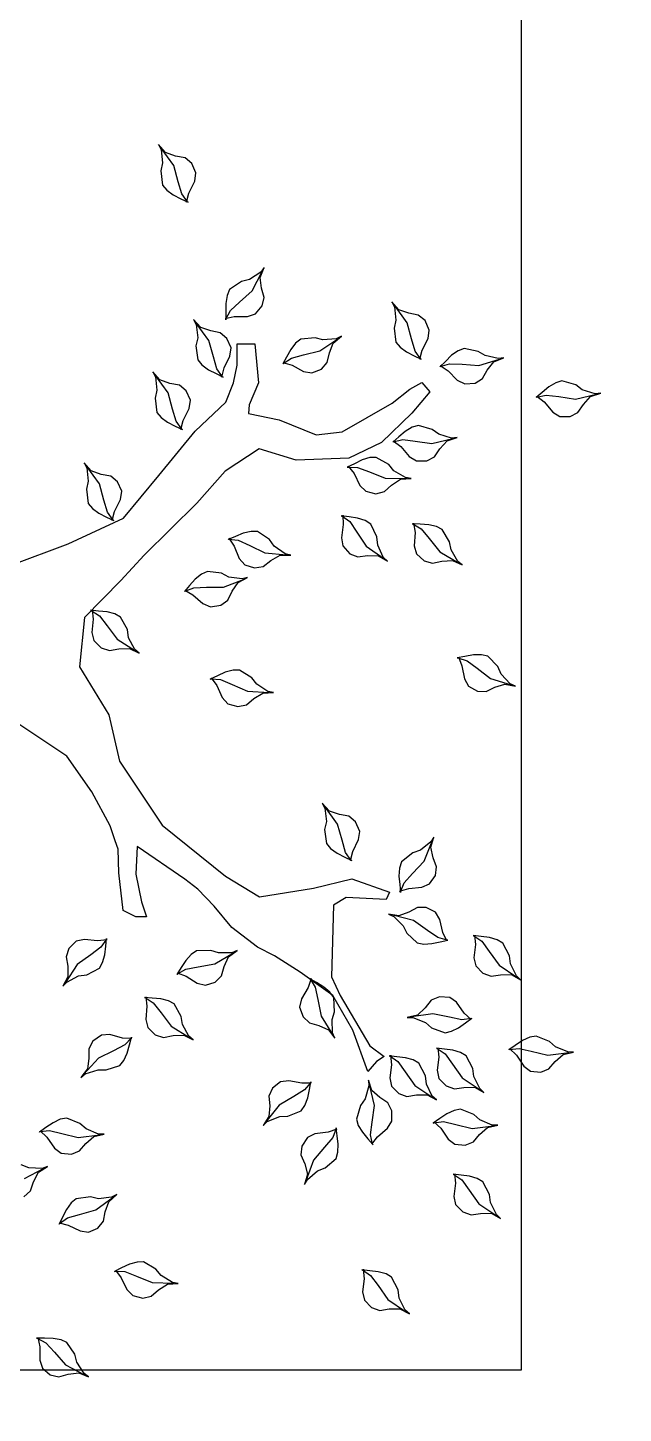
# Model space of a CAD drawing. Header units: metres. Extents: x 78 to 178, y -74 to 157.
# Drawn here: x 108.144 to 108.462, y 86.871 to 87.611 of the extents above; entities that cross this region are included whole.
import ezdxf

# ---------------------------------------------------------------- set-up
doc = ezdxf.new("R2010")
doc.units = ezdxf.units.M
doc.linetypes.add('ACAD_ISO03W100', pattern=[30, 12, -18])
doc.layers.add('Barandal', color=138, linetype='Continuous', lineweight=30)
doc.layers.add('Detalles constructivos', color=7, linetype='Continuous', lineweight=9)

# ---------------------------------------------------------------- blocks, each defined once
blk = doc.blocks.new('tree21')
at = {"color": 38}
for p, q in [((1451527, 396719), (1451401.5, 396385.5)), ((1452648.5, 396392.7), (1452444.5, 396697.3)), ((1451401.5, 396385.5), (1451250.9, 396060.4)), ((1452856.9, 396246.5), (1452648.5, 396392.7)), ((1451618, 396076.8), (1451835.1, 396289.2)), ((1451835.1, 396289.2), (1452122.9, 396318.1)), ((1452122.9, 396318.1), (1452406.3, 396146.9)), ((1453056.9, 396137.9), (1452856.9, 396246.5)), ((1452406.3, 396146.9), (1452677.3, 396084.1)), ((1453144.5, 396108.7), (1453056.9, 396137.9)), ((1453144.5, 396108.7), (1453144.5, 396108.7)), ((1453194.5, 396091.9), (1453144.5, 396108.7)), ((1451250.9, 396060.4), (1451000.4, 395852.2)), ((1451467.7, 395939.3), (1451618, 396076.8)), ((1452677.3, 396084.1), (1453052.4, 395833.6)), ((1453332.1, 396087.6), (1453194.5, 396091.9)), ((1453553.1, 396062.4), (1453332.1, 396087.6)), ((1453590.6, 395987.3), (1453553.1, 396062.4)), ((1451162.8, 395631), (1451467.7, 395939.3)), ((1453177.7, 395979.4), (1453340.3, 395987.6)), ((1453369.2, 395699.8), (1453177.7, 395979.4)), ((1453340.3, 395987.6), (1453502.9, 395954)), ((1453502.9, 395954), (1453590.5, 395924.8)), ((1453590.5, 395924.8), (1453590.6, 395987.3)), ((1451000.4, 395852.2), (1450741.6, 395639.8)), ((1453052.4, 395833.6), (1453352.2, 395462.2)), ((1453427.5, 395624.7), (1453369.2, 395699.8)), ((1450741.6, 395639.8), (1450570.4, 395460.6)), ((1450974.9, 395464.4), (1451162.8, 395631)), ((1453527.4, 395528.7), (1453427.5, 395624.7)), ((1453652.4, 395424.3), (1453527.4, 395528.7)), ((1450570.4, 395460.6), (1450457.7, 395414.9)), ((1450845.4, 395264.4), (1450974.9, 395464.4)), ((1453352.2, 395462.2), (1453472.9, 395261.9)), ((1450228.3, 395394.3), (1450228.2, 395290)), ((1450353.4, 395394.1), (1450228.3, 395394.3)), ((1450457.7, 395414.9), (1450353.4, 395394.1)), ((1453769, 395274.1), (1453652.4, 395424.3)), ((1450228.2, 395290), (1450457.5, 395268.9)), ((1450457.5, 395268.9), (1450586.9, 395323)), ((1450586.9, 395323), (1450636.9, 395327.1)), ((1450636.9, 395327.1), (1450674.2, 395147.8)), ((1450911.8, 395047.5), (1450845.4, 395264.4)), ((1453472.9, 395261.9), (1453422.4, 394945)), ((1453818.9, 395174), (1453769, 395274.1)), ((1450674.2, 395147.8), (1450761.6, 394930.9)), ((1453914.7, 395023.8), (1453818.9, 395174)), ((1450899, 394739), (1450911.8, 395047.5)), ((1454052.1, 394831.9), (1453914.7, 395023.8)), ((1450761.6, 394930.9), (1450744.7, 394776.6)), ((1453422.4, 394945), (1453368, 394719.9)), ((1453476.4, 394753.2), (1453522.4, 394828.2)), ((1453522.4, 394828.2), (1453943.7, 394840.3)), ((1453943.7, 394840.3), (1454052, 394790.2)), ((1454256.3, 394714.9), (1454052.1, 394831.9)), ((1450744.7, 394776.6), (1450577.5, 394484.9)), ((1450807, 394547.2), (1450899, 394739)), ((1453368, 394719.9), (1453446.9, 394498.9)), ((1453488.7, 394519.7), (1453476.4, 394753.2)), ((1454052, 394790.2), (1454347.9, 394614.8)), ((1454498.1, 394627.1), (1454256.3, 394714.9)), ((1454347.9, 394614.8), (1454410.4, 394531.3)), ((1454410.4, 394531.3), (1454439.6, 394577.1)), ((1454439.6, 394577.1), (1454498.1, 394627.1)), ((1450577.5, 394484.9), (1450494, 394380.8)), ((1450635.7, 394368.1), (1450807, 394547.2)), ((1453446.9, 394498.9), (1453488.7, 394519.7)), ((1450494, 394380.8), (1450456.3, 394309.9)), ((1450456.3, 394309.9), (1450510.5, 394264)), ((1450510.5, 394264), (1450635.7, 394368.1))]:
    blk.add_line(p, q, dxfattribs=at)
at = {"color": 84}
for p, q in [((1455063.6, 396615.9), (1455046.4, 396660.6)), ((1455066.5, 396537.4), (1455063.6, 396615.9)), ((1455126.5, 396641), (1455067.8, 396528.8)), ((1455144.9, 396587.6), (1455089.7, 396558.4)), ((1455198.3, 396606.1), (1455144.9, 396587.6)), ((1455232.9, 396644.5), (1455198.3, 396606.1)), ((1454798.6, 396474), (1454827.1, 396515.5)), ((1454827.1, 396515.5), (1454853.4, 396553.9)), ((1454851.2, 396550.7), (1454845.1, 396493.8)), ((1454845.9, 396549.7), (1454884.1, 396509.4)), ((1454853.4, 396553.9), (1454851.2, 396550.7)), ((1454884.1, 396509.4), (1454948, 396465.6)), ((1455089.7, 396558.4), (1455055.4, 396505.9)), ((1455055.4, 396505.9), (1455066.5, 396537.4)), ((1456059.6, 396562.5), (1456114, 396551.1)), ((1456063.5, 396570.3), (1456063.5, 396566.4)), ((1456063.7, 396523.8), (1456063.5, 396570.3)), ((1456063.5, 396566.4), (1456090.9, 396516.1)), ((1456063.9, 396473.4), (1456063.7, 396523.8)), ((1456090.9, 396516.1), (1456145.4, 396466)), ((1456114, 396551.1), (1456191.5, 396551.5)), ((1456191.5, 396551.5), (1456238.1, 396536.2)), ((1456238.1, 396536.2), (1456277.1, 396489.8)), ((1454771.8, 396393.7), (1454778.7, 396431.2)), ((1454778.7, 396431.2), (1454798.6, 396474)), ((1454845.1, 396493.8), (1454861.4, 396421.5)), ((1454861.4, 396421.5), (1454884.9, 396325.5)), ((1454948, 396465.6), (1454977.6, 396426.5)), ((1454977.6, 396426.5), (1454983.3, 396366.2)), ((1455352.6, 396417.7), (1455394.2, 396438.4)), ((1455390.7, 396436.7), (1455357.7, 396389.9)), ((1455385.5, 396438.5), (1455399.3, 396384.7)), ((1455394.2, 396438.4), (1455390.7, 396436.7)), ((1456071.9, 396426.9), (1456063.9, 396473.4)), ((1456087.5, 396392.1), (1456071.9, 396426.9)), ((1456145.4, 396466), (1456219.3, 396400.4)), ((1456289, 396439.5), (1456273.7, 396385.1)), ((1456277.1, 396489.8), (1456289, 396439.5)), ((1453723.1, 396289.5), (1453733.8, 396337.4)), ((1453733.8, 396337.4), (1453776, 396380.8)), ((1453776, 396380.8), (1453824.9, 396397.6)), ((1453824.9, 396397.6), (1453880.5, 396387.7)), ((1453870.7, 396332.1), (1453976.5, 396401.6)), ((1453880.5, 396387.7), (1453943, 396386.4)), ((1453973.4, 396393.5), (1453937.8, 396323.5)), ((1453943, 396386.4), (1453998.4, 396415.6)), ((1453998.4, 396415.6), (1453973.4, 396393.5)), ((1454803.1, 396315.8), (1454771.8, 396393.7)), ((1454983.3, 396366.2), (1454964.4, 396318)), ((1455234.5, 396254.8), (1455245, 396338.1)), ((1455245, 396338.1), (1455269.3, 396367.5)), ((1455269.3, 396367.5), (1455307.5, 396395.2)), ((1455307.5, 396395.2), (1455352.6, 396417.7)), ((1455357.7, 396389.9), (1455336.9, 396318.9)), ((1455399.3, 396384.7), (1455434, 396315.3)), ((1456157.5, 396345.9), (1456087.5, 396392.1)), ((1456204.1, 396334.4), (1456157.5, 396345.9)), ((1456219.3, 396400.4), (1456278, 396288.3)), ((1456273.7, 396385.1), (1456266.2, 396323.1)), ((1450927.6, 396291.4), (1450957.1, 396275.8)), ((1450974.4, 396249.7), (1450927.6, 396291.4)), ((1451050.7, 396201.1), (1450948.4, 396275.8)), ((1450957.1, 396275.8), (1451035.1, 396267)), ((1451035.1, 396267), (1451082, 396277.4)), ((1451082, 396277.4), (1451165.2, 396266.9)), ((1451165.2, 396266.9), (1451194.6, 396242.6)), ((1453731.2, 396212.4), (1453723.1, 396289.5)), ((1453812.8, 396252), (1453870.7, 396332.1)), ((1453931.1, 396276.1), (1453892.1, 396201.8)), ((1453937.8, 396323.5), (1453931.1, 396276.1)), ((1454319.3, 396240), (1454364.9, 396264.5)), ((1454364.9, 396264.5), (1454421.3, 396263.7)), ((1454420.6, 396207.3), (1454513.8, 396292.9)), ((1454421.3, 396263.7), (1454483.2, 396272.5)), ((1454483.2, 396272.5), (1454533.2, 396310.2)), ((1454512.1, 396284.4), (1454488.2, 396209.6)), ((1454533.2, 396310.2), (1454512.1, 396284.4)), ((1454834.9, 396279.9), (1454803.1, 396315.8)), ((1454865.1, 396207.5), (1454834.9, 396279.9)), ((1454884.9, 396325.5), (1454869.3, 396199.9)), ((1454920.9, 396282), (1454879.5, 396235.3)), ((1454964.4, 396318), (1454920.9, 396282)), ((1455336.9, 396318.9), (1455310.8, 396223.5)), ((1455440.8, 396266.7), (1455416.5, 396211.3)), ((1455434, 396315.3), (1455440.8, 396266.7)), ((1456270.2, 396292.1), (1456204.1, 396334.4)), ((1456266.2, 396323.1), (1456289.7, 396265.1)), ((1456289.7, 396265.1), (1456270.2, 396292.1)), ((1450995.1, 396190.8), (1450974.4, 396249.7)), ((1451005.5, 396135.3), (1450995.1, 396190.8)), ((1451146, 396175), (1451050.7, 396201.1)), ((1451217.1, 396154.2), (1451146, 396175)), ((1451194.6, 396242.6), (1451222.3, 396204.4)), ((1451222.3, 396204.4), (1451244.8, 396159.3)), ((1451789.1, 396245.1), (1451844.2, 396238.5)), ((1451792.2, 396253.2), (1451792.6, 396249.4)), ((1451796.5, 396206.9), (1451792.2, 396253.2)), ((1451792.6, 396249.4), (1451824.2, 396201.7)), ((1451801.1, 396156.7), (1451796.5, 396206.9)), ((1451824.2, 396201.7), (1451882.9, 396156.5)), ((1451844.2, 396238.5), (1451921.4, 396245.6)), ((1451921.4, 396245.6), (1451969.2, 396234.5)), ((1451969.2, 396234.5), (1452012.1, 396191.7)), ((1452012.1, 396191.7), (1452028.3, 396142.6)), ((1453721, 396160.6), (1453768.3, 396192.8)), ((1453725.2, 396157.2), (1453731.2, 396212.4)), ((1453768.3, 396192.8), (1453812.8, 396252)), ((1453859, 396182.8), (1453813.5, 396170.3)), ((1453892.1, 396201.8), (1453859, 396182.8)), ((1454281.8, 396141.5), (1454284.6, 396190.4)), ((1454284.6, 396190.4), (1454319.3, 396240)), ((1454376.3, 396118.9), (1454420.6, 396207.3)), ((1454488.2, 396209.6), (1454489.2, 396161.6)), ((1454865.8, 396174.2), (1454865.1, 396207.5)), ((1454879.5, 396235.3), (1454865.8, 396174.2)), ((1455244.9, 396208), (1455234.5, 396254.8)), ((1455310.8, 396223.5), (1455236.1, 396121.3)), ((1455236.1, 396130), (1455244.9, 396208)), ((1455376.6, 396178.4), (1455321.1, 396168)), ((1455416.5, 396211.3), (1455376.6, 396178.4)), ((1451038.4, 396095.4), (1451005.5, 396135.3)), ((1451093.8, 396071.1), (1451038.4, 396095.4)), ((1451211.8, 396112.6), (1451142.4, 396077.9)), ((1451265.6, 396126.4), (1451211.8, 396112.6)), ((1451263.8, 396121.2), (1451217.1, 396154.2)), ((1451244.8, 396159.3), (1451265.6, 396117.7)), ((1451265.6, 396117.7), (1451263.8, 396121.2)), ((1451813.1, 396111.1), (1451801.1, 396156.7)), ((1451831.7, 396077.8), (1451813.1, 396111.1)), ((1451882.9, 396156.5), (1451962.3, 396097.6)), ((1451962.3, 396097.6), (1452030.5, 395991)), ((1452028.3, 396142.6), (1452017.8, 396087.1)), ((1453763.4, 396165), (1453717.1, 396160.2)), ((1453717.1, 396160.2), (1453721, 396160.6)), ((1453813.5, 396170.3), (1453763.4, 396165)), ((1454302.1, 396066.6), (1454281.8, 396141.5)), ((1454341.9, 396053.3), (1454376.3, 396118.9)), ((1454489.2, 396161.6), (1454462.6, 396082.1)), ((1455262.2, 396147.3), (1455220.5, 396100.5)), ((1455220.5, 396100.5), (1455236.1, 396130)), ((1455321.1, 396168), (1455262.2, 396147.3)), ((1455651, 396071.4), (1455671.1, 396113.3)), ((1455664.2, 396108), (1455708.1, 396074)), ((1455671.1, 396113.3), (1455669.4, 396109.8)), ((1455669.4, 396109.8), (1455672.1, 396052.6)), ((1451142.4, 396077.9), (1451093.8, 396071.1)), ((1451905.5, 396037.9), (1451831.7, 396077.8)), ((1451952.9, 396030.5), (1451905.5, 396037.9)), ((1452022.4, 395994.1), (1451952.9, 396030.5)), ((1452017.8, 396087.1), (1452015.7, 396024.7)), ((1452015.7, 396024.7), (1452044.2, 395968.9)), ((1454341.5, 396025.1), (1454296.6, 396012.9)), ((1454296.6, 396012.9), (1454300.4, 396013.9)), ((1454300.4, 396013.9), (1454341.9, 396053.3)), ((1454305.1, 396011.2), (1454302.1, 396066.6)), ((1454390.1, 396038.3), (1454341.5, 396025.1)), ((1454433, 396058), (1454390.1, 396038.3)), ((1454462.6, 396082.1), (1454433, 396058)), ((1455616.1, 395980.6), (1455629.2, 396025.9)), ((1455629.2, 396025.9), (1455651, 396071.4)), ((1455672.1, 396052.6), (1455699.3, 395983.7)), ((1455708.1, 396074), (1455778.1, 396040.5)), ((1455778.1, 396040.5), (1455813.3, 396006.4)), ((1452044.2, 395968.9), (1452022.4, 395994.1)), ((1454063.8, 395938), (1454064.1, 395934.2)), ((1454067.6, 395891.7), (1454063.8, 395938)), ((1454064.1, 395934.2), (1454095.3, 395886.2)), ((1455615, 395942.5), (1455616.1, 395980.6)), ((1455657.8, 395870.3), (1455615, 395942.5)), ((1455699.3, 395983.7), (1455737.2, 395892.5)), ((1455813.3, 396006.4), (1455828.2, 395947.7)), ((1455828.2, 395947.7), (1455816.9, 395897.2)), ((1449059.9, 395855.5), (1449089.3, 395839.9)), ((1449106.6, 395813.9), (1449059.9, 395855.5)), ((1450393.6, 395888.4), (1450423.1, 395872.8)), ((1450440.4, 395846.8), (1450393.6, 395888.4)), ((1450516.7, 395798.2), (1450414.4, 395872.8)), ((1450423.1, 395872.8), (1450501.1, 395864.1)), ((1450501.1, 395864.1), (1450548, 395874.4)), ((1450548, 395874.4), (1450631.2, 395863.9)), ((1450631.2, 395863.9), (1450660.6, 395839.6)), ((1454060.6, 395930), (1454115.6, 395922.9)), ((1454071.8, 395841.5), (1454067.6, 395891.7)), ((1454095.3, 395886.2), (1454153.6, 395840.4)), ((1454115.6, 395922.9), (1454192.9, 395929.2)), ((1454192.9, 395929.2), (1454240.6, 395917.6)), ((1454240.6, 395917.6), (1454283, 395874.4)), ((1454283, 395874.4), (1454298.8, 395825.2)), ((1455694.7, 395839.7), (1455657.8, 395870.3)), ((1455737.2, 395892.5), (1455741.1, 395765.9)), ((1455779.5, 395855), (1455745.7, 395802.4)), ((1455816.9, 395897.2), (1455779.5, 395855)), ((1449182.9, 395765.3), (1449080.6, 395839.9)), ((1449089.3, 395839.9), (1449167.3, 395831.1)), ((1449127.4, 395754.9), (1449106.6, 395813.9)), ((1449167.3, 395831.1), (1449214.2, 395841.5)), ((1449214.2, 395841.5), (1449297.4, 395831)), ((1449297.4, 395831), (1449326.8, 395806.7)), ((1449326.8, 395806.7), (1449354.5, 395768.6)), ((1449354.5, 395768.6), (1449377, 395723.5)), ((1450461.1, 395787.8), (1450440.4, 395846.8)), ((1450471.5, 395732.3), (1450461.1, 395787.8)), ((1450612, 395772.1), (1450516.7, 395798.2)), ((1450683.1, 395751.2), (1450612, 395772.1)), ((1450660.6, 395839.6), (1450688.3, 395801.5)), ((1450688.3, 395801.5), (1450710.8, 395756.4)), ((1454083.3, 395795.7), (1454071.8, 395841.5)), ((1454101.6, 395762.3), (1454083.3, 395795.7)), ((1454153.6, 395840.4), (1454232.4, 395780.8)), ((1454232.4, 395780.8), (1454299.6, 395673.5)), ((1454287.8, 395769.8), (1454285.1, 395707.4)), ((1454298.8, 395825.2), (1454287.8, 395769.8)), ((1455735.7, 395772.8), (1455694.7, 395839.7)), ((1455741.5, 395739.9), (1455735.7, 395772.8)), ((1455745.7, 395802.4), (1455741.5, 395739.9)), ((1449137.7, 395699.4), (1449127.4, 395754.9)), ((1449170.6, 395659.5), (1449137.7, 395699.4)), ((1449278.2, 395739.2), (1449182.9, 395765.3)), ((1449349.3, 395718.3), (1449278.2, 395739.2)), ((1449397.8, 395690.5), (1449344, 395676.7)), ((1449396, 395685.3), (1449349.3, 395718.3)), ((1449377, 395723.5), (1449397.8, 395681.8)), ((1450504.4, 395692.4), (1450471.5, 395732.3)), ((1450559.8, 395668.1), (1450504.4, 395692.4)), ((1450677.8, 395709.6), (1450608.4, 395675)), ((1450731.6, 395723.4), (1450677.8, 395709.6)), ((1450729.8, 395718.2), (1450683.1, 395751.2)), ((1450710.8, 395756.4), (1450731.6, 395714.8)), ((1450731.6, 395714.8), (1450729.8, 395718.2)), ((1451647.3, 395672.8), (1451682.2, 395703.5)), ((1451679.3, 395700.9), (1451659.3, 395647.2)), ((1451673.8, 395701.3), (1451700.9, 395652.8)), ((1451682.2, 395703.5), (1451679.3, 395700.9)), ((1453811, 395663.5), (1453846.3, 395694.9)), ((1453846.3, 395694.9), (1453888.9, 395721.8)), ((1453896.8, 395694.7), (1453883.1, 395621.9)), ((1453888.9, 395721.8), (1453928.2, 395746.6)), ((1453925, 395744.5), (1453896.8, 395694.7)), ((1453919.6, 395745.7), (1453938.7, 395693.6)), ((1453928.2, 395746.6), (1453925, 395744.5)), ((1453938.7, 395693.6), (1453980.1, 395628)), ((1454175, 395721.6), (1454101.6, 395762.3)), ((1454222.3, 395713.9), (1454175, 395721.6)), ((1454291.5, 395676.8), (1454222.3, 395713.9)), ((1454285.1, 395707.4), (1454313.1, 395651.3)), ((1449226.1, 395635.2), (1449170.6, 395659.5)), ((1449274.6, 395642.1), (1449226.1, 395635.2)), ((1449344, 395676.7), (1449274.6, 395642.1)), ((1449397.8, 395681.8), (1449396, 395685.3)), ((1450085.6, 395649.4), (1450115, 395633.8)), ((1450132.3, 395607.7), (1450085.6, 395649.4)), ((1450208.6, 395559.1), (1450106.4, 395633.8)), ((1450115, 395633.8), (1450193, 395625)), ((1450153.1, 395548.8), (1450132.3, 395607.7)), ((1450193, 395625), (1450239.9, 395635.4)), ((1450239.9, 395635.4), (1450323.1, 395624.9)), ((1450323.1, 395624.9), (1450352.5, 395600.6)), ((1450608.4, 395675), (1450559.8, 395668.1)), ((1451579.6, 395603), (1451609.4, 395639.5)), ((1451609.4, 395639.5), (1451647.3, 395672.8)), ((1451659.3, 395647.2), (1451657.3, 395573.2)), ((1451700.9, 395652.8), (1451752.1, 395594.5)), ((1453787.6, 395548), (1453789.8, 395631.8)), ((1453789.8, 395631.8), (1453811, 395663.5)), ((1453883.1, 395621.9), (1453866.6, 395524.4)), ((1453980.1, 395628), (1453991.8, 395580.3)), ((1454313.1, 395651.3), (1454291.5, 395676.8)), ((1450163.4, 395493.3), (1450153.1, 395548.8)), ((1450303.9, 395533), (1450208.6, 395559.1)), ((1450375, 395512.2), (1450303.9, 395533)), ((1450352.5, 395600.6), (1450380.2, 395562.4)), ((1450380.2, 395562.4), (1450402.7, 395517.3)), ((1451563.6, 395568.3), (1451579.6, 395603)), ((1451574.8, 395485.1), (1451563.6, 395568.3)), ((1451657.3, 395573.2), (1451656.5, 395474.4)), ((1451752.1, 395594.5), (1451771.2, 395549.4)), ((1451771.2, 395549.4), (1451761.8, 395489.5)), ((1452176.2, 395509.3), (1452195.2, 395551.7)), ((1452188.5, 395546.3), (1452233.3, 395513.4)), ((1452195.2, 395551.7), (1452193.6, 395548.2)), ((1452193.6, 395548.2), (1452197.8, 395491.1)), ((1453802.6, 395502.4), (1453787.6, 395548)), ((1453866.6, 395524.4), (1453802.5, 395415.3)), ((1453991.8, 395580.3), (1453973.1, 395522.7)), ((1449909.8, 395437.6), (1449944.7, 395453.1)), ((1449944.7, 395453.1), (1449991.2, 395460.8)), ((1449991.2, 395460.8), (1450041.6, 395460.7)), ((1450084.3, 395460.7), (1450033.8, 395433.6)), ((1450041.6, 395460.7), (1450088.1, 395460.7)), ((1450080.4, 395464.6), (1450068.7, 395410.3)), ((1450088.1, 395460.7), (1450084.3, 395460.7)), ((1450196.3, 395453.4), (1450163.4, 395493.3)), ((1450251.8, 395429.1), (1450196.3, 395453.4)), ((1450369.7, 395470.6), (1450300.3, 395436)), ((1450423.5, 395484.4), (1450369.7, 395470.6)), ((1450421.8, 395479.2), (1450375, 395512.2)), ((1450402.7, 395517.3), (1450423.5, 395475.7)), ((1450423.5, 395475.7), (1450421.8, 395479.2)), ((1451358.5, 395404.2), (1451376.1, 395447.3)), ((1451376.1, 395447.3), (1451374.6, 395443.7)), ((1451374.6, 395443.7), (1451380.7, 395386.8)), ((1451596.7, 395442.5), (1451574.8, 395485.1)), ((1451608.2, 395364.8), (1451596.7, 395442.5)), ((1451656.5, 395474.4), (1451610.4, 395356.5)), ((1451731.7, 395447.5), (1451680.7, 395423.3)), ((1451761.8, 395489.5), (1451731.7, 395447.5)), ((1452143.6, 395417.7), (1452155.6, 395463.3)), ((1452155.6, 395463.3), (1452176.2, 395509.3)), ((1452197.8, 395491.1), (1452226.7, 395422.9)), ((1452233.3, 395513.4), (1452304, 395481.7)), ((1452304, 395481.7), (1452340.2, 395448.6)), ((1452340.2, 395448.6), (1452356.5, 395390.3)), ((1453825.8, 395443.7), (1453789.1, 395393)), ((1453801.7, 395423.9), (1453802.6, 395502.4)), ((1453882.5, 395470.2), (1453825.8, 395443.7)), ((1453936.6, 395486), (1453882.5, 395470.2)), ((1453973.1, 395522.7), (1453936.6, 395486)), ((1449851.5, 395321.4), (1449863.2, 395367.9)), ((1449863.2, 395367.9), (1449909.8, 395437.6)), ((1449983.4, 395379.4), (1449917.4, 395305.8)), ((1450033.8, 395433.6), (1449983.4, 395379.4)), ((1450068.7, 395410.3), (1450068.6, 395332.7)), ((1450300.3, 395436), (1450251.8, 395429.1)), ((1451339.5, 395357.5), (1451358.5, 395404.2)), ((1451369.6, 395441.5), (1451415.5, 395410.3)), ((1451380.7, 395386.8), (1451412, 395319.6)), ((1451415.5, 395410.3), (1451487.3, 395381)), ((1451487.3, 395381), (1451524.5, 395349.1)), ((1451629, 395388.2), (1451600.6, 395332.4)), ((1451600.6, 395332.4), (1451608.2, 395364.8)), ((1451680.7, 395423.3), (1451629, 395388.2)), ((1452143.5, 395379.5), (1452143.6, 395417.7)), ((1452188.2, 395308.5), (1452143.5, 395379.5)), ((1452226.7, 395422.9), (1452267, 395332.7)), ((1452356.5, 395390.3), (1452346.5, 395339.5)), ((1453789.1, 395393), (1453801.7, 395423.9)), ((1449917.4, 395305.8), (1449804.9, 395247.7)), ((1449808.8, 395255.5), (1449851.5, 395321.4)), ((1450053, 395286.2), (1450006.5, 395247.5)), ((1450068.6, 395332.7), (1450053, 395286.2)), ((1451329.1, 395311.5), (1451339.5, 395357.5)), ((1451330.3, 395273.4), (1451329.1, 395311.5)), ((1451412, 395319.6), (1451455.3, 395230.8)), ((1451524.5, 395349.1), (1451542.9, 395291.4)), ((1451542.9, 395291.4), (1451534.6, 395240.3)), ((1452225.9, 395278.9), (1452188.2, 395308.5)), ((1452267, 395332.7), (1452274.1, 395206.3)), ((1452310.2, 395296.3), (1452277.8, 395242.9)), ((1452346.5, 395339.5), (1452310.2, 395296.3)), ((1449839.8, 395259.3), (1449781.6, 395236.1)), ((1449781.6, 395236.1), (1449808.8, 395255.5)), ((1449901.8, 395251.5), (1449839.8, 395259.3)), ((1449956.1, 395235.9), (1449901.8, 395251.5)), ((1450006.5, 395247.5), (1449956.1, 395235.9)), ((1451377.4, 395203.9), (1451330.3, 395273.4)), ((1451416.1, 395175.6), (1451377.4, 395203.9)), ((1451455.3, 395230.8), (1451466.8, 395104.7)), ((1451534.6, 395240.3), (1451499.8, 395195.9)), ((1452268.6, 395213), (1452225.9, 395278.9)), ((1452275.2, 395180.3), (1452268.6, 395213)), ((1452277.8, 395242.9), (1452275.2, 395180.3)), ((1454596.3, 395186.1), (1454643.5, 395207.3)), ((1454643.5, 395207.3), (1454699.7, 395202.7)), ((1454695.1, 395146.4), (1454794, 395225.4)), ((1454699.7, 395202.7), (1454762.1, 395207.1)), ((1454762.1, 395207.1), (1454814.6, 395241.3)), ((1454791.7, 395217), (1454762.8, 395144)), ((1454814.6, 395241.3), (1454791.7, 395217)), ((1450305.9, 395103.3), (1450346.8, 395125.3)), ((1450343.4, 395123.5), (1450311.9, 395075.7)), ((1450338.1, 395125.1), (1450353.6, 395071.8)), ((1450346.8, 395125.3), (1450343.4, 395123.5)), ((1451461.1, 395111.2), (1451416.1, 395175.6)), ((1451469.2, 395141.4), (1451468.8, 395078.8)), ((1451499.8, 395195.9), (1451469.2, 395141.4)), ((1454552.1, 395090.3), (1454558.2, 395139)), ((1454558.2, 395139), (1454596.3, 395186.1)), ((1454644.8, 395061.3), (1454695.1, 395146.4)), ((1454762.8, 395144), (1454760.4, 395096.1)), ((1450200.9, 395020.3), (1450224.2, 395050.5)), ((1450224.2, 395050.5), (1450261.5, 395079.4)), ((1450261.5, 395079.4), (1450305.9, 395103.3)), ((1450311.9, 395075.7), (1450293.3, 395004)), ((1450353.6, 395071.8), (1450390.4, 395003.5)), ((1451468.8, 395078.8), (1451461.1, 395111.2)), ((1454567.2, 395014.2), (1454552.1, 395090.3)), ((1454606, 394998.2), (1454644.8, 395061.3)), ((1454760.4, 395096.1), (1454728.4, 395018.6)), ((1450193, 394936.8), (1450200.9, 395020.3)), ((1450293.3, 395004), (1450270.2, 394907.9)), ((1450398.8, 394955.2), (1450376.3, 394899)), ((1450390.4, 395003.5), (1450398.8, 394955.2)), ((1453952.8, 394968.3), (1453954.8, 394965)), ((1453976.6, 394928.3), (1453952.8, 394968.3)), ((1453953.5, 394959.7), (1454006.1, 394977.4)), ((1453954.8, 394965), (1454003.9, 394935.6)), ((1454006.1, 394977.4), (1454072.7, 395017.1)), ((1454072.7, 395017.1), (1454120.7, 395027.5)), ((1454120.7, 395027.5), (1454177.8, 395007.3)), ((1454177.8, 395007.3), (1454213.5, 394969.9)), ((1454213.5, 394969.9), (1454227.9, 394915.4)), ((1454603.7, 394970.1), (1454558.1, 394961)), ((1454558.1, 394961), (1454561.9, 394961.8)), ((1454561.9, 394961.8), (1454606, 394998.2)), ((1454566.4, 394958.7), (1454567.2, 395014.2)), ((1454653.1, 394979.9), (1454603.7, 394970.1)), ((1454697.2, 394996.6), (1454653.1, 394979.9)), ((1454728.4, 395018.6), (1454697.2, 394996.6)), ((1454864.2, 394937.3), (1454885.4, 394981.6)), ((1454885.4, 394981.6), (1454936.4, 395014.2)), ((1454936.4, 395014.2), (1454987.9, 395019.4)), ((1454987.9, 395019.4), (1455039.8, 394997.2)), ((1455017.6, 394945.3), (1455136.4, 394988.9)), ((1455039.8, 394997.2), (1455100.4, 394981.8)), ((1455131.6, 394981.7), (1455081, 394921.7)), ((1455100.4, 394981.8), (1455161, 394997.6)), ((1455161, 394997.6), (1455131.6, 394981.7)), ((1450204.8, 394890.3), (1450193, 394936.8)), ((1450198.5, 394812.1), (1450204.8, 394890.3)), ((1450270.2, 394907.9), (1450198.8, 394803.4)), ((1450376.3, 394899), (1450337.4, 394864.8)), ((1452923.1, 394894.5), (1452952.6, 394878.9)), ((1452969.9, 394852.8), (1452923.1, 394894.5)), ((1453046.1, 394804.2), (1452943.9, 394878.9)), ((1452952.6, 394878.9), (1453030.6, 394870.1)), ((1453030.6, 394870.1), (1453077.4, 394880.5)), ((1453077.4, 394880.5), (1453160.6, 394870)), ((1454002.4, 394885), (1453976.6, 394928.3)), ((1454032.8, 394849), (1454002.4, 394885)), ((1454003.9, 394935.6), (1454076.3, 394920)), ((1454076.3, 394920), (1454173.3, 394901)), ((1454173.3, 394901), (1454280.7, 394834.1)), ((1454227.9, 394915.4), (1454252.9, 394858.1)), ((1454854.5, 394860.4), (1454864.2, 394937.3)), ((1454886.2, 394832.9), (1454943, 394880.5)), ((1454943, 394880.5), (1455017.6, 394945.3)), ((1455063.7, 394877), (1455008.8, 394813.5)), ((1455081, 394921.7), (1455063.7, 394877)), ((1450224, 394830.2), (1450183.8, 394782.1)), ((1450183.8, 394782.1), (1450198.5, 394812.1)), ((1450282.3, 394852.7), (1450224, 394830.2)), ((1450337.4, 394864.8), (1450282.3, 394852.7)), ((1452990.6, 394793.9), (1452969.9, 394852.8)), ((1453000.9, 394738.4), (1452990.6, 394793.9)), ((1453141.5, 394778.1), (1453046.1, 394804.2)), ((1453160.6, 394870), (1453190.1, 394845.7)), ((1453190.1, 394845.7), (1453217.8, 394807.5)), ((1453217.8, 394807.5), (1453240.3, 394762.4)), ((1454063.9, 394826.9), (1454032.8, 394849)), ((1454147.7, 394822.6), (1454063.9, 394826.9)), ((1454193.6, 394836.4), (1454147.7, 394822.6)), ((1454272.1, 394833.4), (1454193.6, 394836.4)), ((1454252.9, 394858.1), (1454302.6, 394820)), ((1454302.6, 394820), (1454272.1, 394833.4)), ((1454829, 394812.8), (1454832.8, 394812.3)), ((1454875.1, 394807), (1454829, 394812.8)), ((1454832.8, 394812.3), (1454886.2, 394832.9)), ((1454836.2, 394808), (1454854.5, 394860.4)), ((1454925.1, 394800.7), (1454875.1, 394807)), ((1454972.2, 394802.5), (1454925.1, 394800.7)), ((1455008.8, 394813.5), (1454972.2, 394802.5)), ((1450932.4, 394705.7), (1450953.1, 394747.4)), ((1450946.2, 394742.1), (1450989.6, 394707.6)), ((1450953.1, 394747.4), (1450951.4, 394743.9)), ((1450951.4, 394743.9), (1450953.3, 394686.7)), ((1451234.2, 394774.4), (1451289.6, 394770.8)), ((1451237, 394782.6), (1451237.5, 394778.8)), ((1451243.7, 394736.6), (1451237, 394782.6)), ((1451237.5, 394778.8), (1451271.7, 394732.9)), ((1451251, 394686.8), (1451243.7, 394736.6)), ((1451271.7, 394732.9), (1451332.7, 394690.9)), ((1451289.6, 394770.8), (1451366.4, 394782)), ((1451366.4, 394782), (1451414.7, 394773.4)), ((1451414.7, 394773.4), (1451459.8, 394733.1)), ((1451459.8, 394733.1), (1451478.6, 394684.9)), ((1453033.8, 394698.5), (1453000.9, 394738.4)), ((1453207.3, 394715.7), (1453137.9, 394681)), ((1453212.5, 394757.3), (1453141.5, 394778.1)), ((1453261, 394729.5), (1453207.3, 394715.7)), ((1453259.3, 394724.3), (1453212.5, 394757.3)), ((1453240.3, 394762.4), (1453261, 394720.8)), ((1453261, 394720.8), (1453259.3, 394724.3)), ((1450896.2, 394615.5), (1450910, 394660.6)), ((1450910, 394660.6), (1450932.4, 394705.7)), ((1450953.3, 394686.7), (1450979.5, 394617.4)), ((1450989.6, 394707.6), (1451059.1, 394673.1)), ((1451059.1, 394673.1), (1451093.8, 394638.5)), ((1451093.8, 394638.5), (1451107.9, 394579.6)), ((1451265.4, 394641.9), (1451251, 394686.8)), ((1451285.9, 394609.6), (1451265.4, 394641.9)), ((1451332.7, 394690.9), (1451415.2, 394636.4)), ((1451415.2, 394636.4), (1451489, 394533.6)), ((1451478.6, 394684.9), (1451471.1, 394628.9)), ((1453089.3, 394674.2), (1453033.8, 394698.5)), ((1453137.9, 394681), (1453089.3, 394674.2)), ((1454582.7, 394620.2), (1454657.8, 394642.9)), ((1454657.8, 394642.9), (1454696.8, 394670.8)), ((1454696.8, 394670.8), (1454777.4, 394694)), ((1454777.4, 394694), (1454814.1, 394683.2)), ((1454814.1, 394683.2), (1454854.6, 394659.1)), ((1454854.6, 394659.1), (1454893, 394626.5)), ((1455658.8, 394653.8), (1455714.1, 394648.4)), ((1455661.8, 394661.9), (1455662.2, 394658.1)), ((1455667.1, 394615.7), (1455661.8, 394661.9)), ((1455662.2, 394658.1), (1455694.9, 394611.1)), ((1455714.1, 394648.4), (1455791.1, 394657.3)), ((1455791.1, 394657.3), (1455839.1, 394647.3)), ((1455839.1, 394647.3), (1455883, 394605.5)), ((1450894.6, 394577.3), (1450896.2, 394615.5)), ((1450936.4, 394504.6), (1450894.6, 394577.3)), ((1450979.5, 394617.4), (1451016.1, 394525.6)), ((1451107.9, 394579.6), (1451095.9, 394529.3)), ((1451361.7, 394573.7), (1451285.9, 394609.6)), ((1451409.4, 394569), (1451361.7, 394573.7)), ((1451480.8, 394536.3), (1451409.4, 394569)), ((1451471.1, 394628.9), (1451472.5, 394566.4)), ((1451472.5, 394566.4), (1451503.9, 394512.3)), ((1454549.5, 394623), (1454582.7, 394620.2)), ((1454608.8, 394603.1), (1454549.5, 394623)), ((1454698.1, 394588.4), (1454574.7, 394616.8)), ((1454651.1, 394557), (1454608.8, 394603.1)), ((1454682.5, 394510.1), (1454651.1, 394557)), ((1454796, 394602), (1454698.1, 394588.4)), ((1454869.5, 394610.8), (1454796, 394602)), ((1454881.1, 394570.5), (1454830.9, 394511.3)), ((1454925.5, 394598.9), (1454869.5, 394610.8)), ((1454925.1, 394604.3), (1454881.1, 394570.5)), ((1454893, 394626.5), (1454928.5, 394596.4)), ((1454928.5, 394596.4), (1454925.5, 394598.9)), ((1455672.9, 394565.6), (1455667.1, 394615.7)), ((1455685.9, 394520.3), (1455672.9, 394565.6)), ((1455694.9, 394611.1), (1455754.7, 394567.3)), ((1455754.7, 394567.3), (1455835.4, 394510.3)), ((1455883, 394605.5), (1455900.3, 394556.8)), ((1455900.3, 394556.8), (1455891.1, 394501.1)), ((1449981.5, 394487), (1450011, 394471.4)), ((1450028.3, 394445.3), (1449981.5, 394487)), ((1450104.5, 394396.7), (1450002.3, 394471.4)), ((1450011, 394471.4), (1450089, 394462.6)), ((1450089, 394462.6), (1450135.8, 394473)), ((1450135.8, 394473), (1450219.1, 394462.5)), ((1450775.1, 394445.8), (1450805.2, 394481.2)), ((1450802.7, 394478.3), (1450790.8, 394422.3)), ((1450797.2, 394477.8), (1450831.1, 394433.9)), ((1450805.2, 394481.2), (1450802.7, 394478.3)), ((1450972.9, 394473.5), (1450936.4, 394504.6)), ((1451013, 394406), (1450972.9, 394473.5)), ((1451016.1, 394525.6), (1451018.2, 394399.1)), ((1451057.8, 394487.6), (1451023.3, 394435.5)), ((1451095.9, 394529.3), (1451057.8, 394487.6)), ((1451503.9, 394512.3), (1451480.8, 394536.3)), ((1453575.1, 394506.1), (1453588, 394475.4)), ((1453584.9, 394444.3), (1453575.1, 394506.1)), ((1453613.1, 394358.4), (1453581.3, 394480.8)), ((1453588, 394475.4), (1453642.8, 394419.2)), ((1454403.3, 394494.2), (1454458.6, 394488.8)), ((1454406.3, 394502.3), (1454406.7, 394498.5)), ((1454411.6, 394456.1), (1454406.3, 394502.3)), ((1454406.7, 394498.5), (1454439.4, 394451.5)), ((1454458.6, 394488.8), (1454535.6, 394497.7)), ((1454535.6, 394497.7), (1454583.6, 394487.7)), ((1454583.6, 394487.7), (1454627.5, 394445.9)), ((1454728.4, 394486.4), (1454682.5, 394510.1)), ((1454789, 394485.9), (1454728.4, 394486.4)), ((1454830.9, 394511.3), (1454789, 394485.9)), ((1455705.3, 394487.5), (1455685.9, 394520.3)), ((1455780, 394449.3), (1455705.3, 394487.5)), ((1455835.4, 394510.3), (1455906.1, 394405.3)), ((1455891.1, 394501.1), (1455890.5, 394438.6)), ((1450049, 394386.4), (1450028.3, 394445.3)), ((1450059.4, 394330.9), (1450049, 394386.4)), ((1450199.9, 394370.6), (1450104.5, 394396.7)), ((1450219.1, 394462.5), (1450248.5, 394438.2)), ((1450248.5, 394438.2), (1450276.2, 394400)), ((1450276.2, 394400), (1450298.7, 394354.9)), ((1450718.4, 394366.8), (1450742.5, 394407.3)), ((1450742.5, 394407.3), (1450775.1, 394445.8)), ((1450790.8, 394422.3), (1450799.6, 394348.7)), ((1450831.1, 394433.9), (1450890.3, 394383.7)), ((1451018.3, 394373.1), (1451013, 394406)), ((1451023.3, 394435.5), (1451018.3, 394373.1)), ((1453215.8, 394363.7), (1453268.5, 394429)), ((1453268.5, 394429), (1453304.7, 394441.2)), ((1453304.7, 394441.2), (1453351.7, 394444.6)), ((1453391.7, 394413.7), (1453336.5, 394364.3)), ((1453351.7, 394444.6), (1453401.9, 394440)), ((1453444.4, 394436.1), (1453391.7, 394413.7)), ((1453401.9, 394440), (1453448.2, 394435.8)), ((1453424.3, 394387.3), (1453417.2, 394310.1)), ((1453440.9, 394440.3), (1453424.3, 394387.3)), ((1453448.2, 394435.8), (1453444.4, 394436.1)), ((1453563.6, 394385.5), (1453584.9, 394444.3)), ((1453642.8, 394419.2), (1453685.6, 394397.6)), ((1453685.6, 394397.6), (1453743.4, 394336.8)), ((1454166.9, 394335.4), (1454182.2, 394396.1)), ((1454182.2, 394396.1), (1454182, 394362.8)), ((1454417.4, 394406), (1454411.6, 394456.1)), ((1454430.4, 394360.7), (1454417.4, 394406)), ((1454439.4, 394451.5), (1454499.2, 394407.7)), ((1454499.2, 394407.7), (1454579.9, 394350.7)), ((1454627.5, 394445.9), (1454644.8, 394397.2)), ((1454644.8, 394397.2), (1454635.6, 394341.5)), ((1455827.6, 394443), (1455780, 394449.3)), ((1455897.9, 394408.2), (1455827.6, 394443)), ((1455890.5, 394438.6), (1455920.3, 394383.5)), ((1455920.3, 394383.5), (1455897.9, 394408.2)), ((1450092.3, 394291), (1450059.4, 394330.9)), ((1450265.7, 394308.2), (1450196.3, 394273.6)), ((1450270.9, 394349.8), (1450199.9, 394370.6)), ((1450319.5, 394322), (1450265.7, 394308.2)), ((1450317.7, 394316.8), (1450270.9, 394349.8)), ((1450298.7, 394354.9), (1450319.4, 394313.3)), ((1450319.4, 394313.3), (1450317.7, 394316.8)), ((1450707.7, 394330.2), (1450718.4, 394366.8)), ((1450730.8, 394249.6), (1450707.7, 394330.2)), ((1450799.6, 394348.7), (1450813.2, 394250.8)), ((1450890.3, 394383.7), (1450915.8, 394341.8)), ((1450915.8, 394341.8), (1450915.3, 394281.2)), ((1451281, 394358.7), (1451335.9, 394350.1)), ((1451284.5, 394366.7), (1451284.7, 394362.8)), ((1451287, 394320.2), (1451284.5, 394366.7)), ((1451284.7, 394362.8), (1451314.5, 394314)), ((1451289.8, 394269.9), (1451287, 394320.2)), ((1451314.5, 394314), (1451371.5, 394266.6)), ((1451335.9, 394350.1), (1451413.3, 394354.3)), ((1451413.3, 394354.3), (1451460.6, 394341.4)), ((1451460.6, 394341.4), (1451501.9, 394297)), ((1453151.5, 394256.7), (1453200, 394318.4)), ((1453200, 394318.4), (1453215.8, 394363.7)), ((1453336.5, 394364.3), (1453264.2, 394297)), ((1453417.2, 394310.1), (1453397.5, 394265.2)), ((1453536.5, 394336), (1453563.6, 394385.5)), ((1453536.7, 394284.3), (1453536.5, 394336)), ((1453670.4, 394277.8), (1453613.1, 394358.4)), ((1453743.4, 394336.8), (1453750.8, 394299.3)), ((1454124.2, 394289.7), (1454166.9, 394335.4)), ((1454159.1, 394245.3), (1454178, 394370.4)), ((1454182, 394362.8), (1454210.3, 394289.5)), ((1454449.8, 394327.9), (1454430.4, 394360.7)), ((1454524.5, 394289.6), (1454449.8, 394327.9)), ((1454579.9, 394350.7), (1454650.6, 394245.7)), ((1454635.6, 394341.5), (1454635, 394279)), ((1450147.7, 394266.7), (1450092.3, 394291)), ((1450196.3, 394273.6), (1450147.7, 394266.7)), ((1450758.8, 394210.6), (1450730.8, 394249.6)), ((1450813.2, 394250.8), (1450784.9, 394127.5)), ((1450891.5, 394235.3), (1450844.6, 394203.9)), ((1450915.3, 394281.2), (1450891.5, 394235.3)), ((1451300, 394223.9), (1451289.8, 394269.9)), ((1451317.4, 394189.9), (1451300, 394223.9)), ((1451371.5, 394266.6), (1451448.6, 394204.8)), ((1451501.9, 394297), (1451516.2, 394247.4)), ((1451516.2, 394247.4), (1451503.7, 394192.3)), ((1453182.7, 394257.7), (1453122.7, 394239.9)), ((1453122.7, 394239.9), (1453151.5, 394256.7)), ((1453264.2, 394297), (1453146.9, 394249.4)), ((1453243.7, 394244.3), (1453182.7, 394257.7)), ((1453296.4, 394223.9), (1453243.7, 394244.3)), ((1453347.6, 394230.9), (1453296.4, 394223.9)), ((1453397.5, 394265.2), (1453347.6, 394230.9)), ((1453564.2, 394230.3), (1453536.7, 394284.3)), ((1453606.2, 394204.9), (1453564.2, 394230.3)), ((1453712.2, 394216.6), (1453670.4, 394277.8)), ((1453748.1, 394252.2), (1453736.9, 394203.1)), ((1453750.8, 394299.3), (1453748.1, 394252.2)), ((1454059.7, 394207.2), (1454079.8, 394254.9)), ((1454079.8, 394254.9), (1454124.2, 394289.7)), ((1454180.1, 394148.7), (1454159.1, 394245.3)), ((1454210.3, 394289.5), (1454241.2, 394252.8)), ((1454241.2, 394252.8), (1454270.4, 394174.2)), ((1454362, 394224.2), (1454362.4, 394220.4)), ((1454367.3, 394178), (1454362, 394224.2)), ((1454572.1, 394283.4), (1454524.5, 394289.6)), ((1454642.4, 394248.6), (1454572.1, 394283.4)), ((1454635, 394279), (1454664.8, 394223.9)), ((1454664.8, 394223.9), (1454642.4, 394248.6)), ((1454774.5, 394205.1), (1454800.8, 394243.5)), ((1454798.6, 394240.3), (1454792.5, 394183.4)), ((1454793.2, 394239.3), (1454831.4, 394199)), ((1454800.8, 394243.5), (1454798.6, 394240.3)), ((1450296, 394136.2), (1450331.3, 394172.2)), ((1450331.3, 394172.2), (1450363.9, 394205.4)), ((1450361.2, 394202.6), (1450345.2, 394147.6)), ((1450345.2, 394147.6), (1450348.7, 394073.6)), ((1450355.7, 394202.5), (1450386.3, 394156.2)), ((1450363.9, 394205.4), (1450361.2, 394202.6)), ((1450386.3, 394156.2), (1450441.6, 394101.9)), ((1450781.5, 394135.5), (1450758.8, 394210.6)), ((1450798.6, 394161.6), (1450778.7, 394102.2)), ((1450844.6, 394203.9), (1450798.6, 394161.6)), ((1451389.7, 394147.3), (1451317.4, 394189.9)), ((1451436.7, 394138.2), (1451389.7, 394147.3)), ((1451448.6, 394204.8), (1451512.8, 394095.8)), ((1451503.7, 394192.3), (1451499.3, 394130)), ((1453681.8, 394187.8), (1453606.2, 394204.9)), ((1453732.2, 394164.4), (1453681.8, 394187.8)), ((1453727.5, 394161.5), (1453712.2, 394216.6)), ((1453736.9, 394203.1), (1453726.7, 394157.7)), ((1453726.7, 394157.7), (1453727.5, 394161.5)), ((1454063.8, 394146.8), (1454059.7, 394207.2)), ((1454092.3, 394107), (1454063.8, 394146.8)), ((1454194.5, 394076), (1454180.1, 394148.7)), ((1454270.4, 394174.2), (1454262.5, 394136.8)), ((1454359, 394216.1), (1454414.3, 394210.7)), ((1454362.4, 394220.4), (1454395.2, 394173.4)), ((1454373.1, 394127.9), (1454367.3, 394178)), ((1454395.2, 394173.4), (1454454.9, 394129.6)), ((1454414.3, 394210.7), (1454491.3, 394219.6)), ((1454491.3, 394219.6), (1454539.3, 394209.6)), ((1454539.3, 394209.6), (1454583.2, 394167.8)), ((1454583.2, 394167.8), (1454600.5, 394119.1)), ((1454726.1, 394120.8), (1454746, 394163.5)), ((1454746, 394163.5), (1454774.5, 394205.1)), ((1454792.5, 394183.4), (1454808.8, 394111.1)), ((1454831.4, 394199), (1454895.4, 394155.1)), ((1454895.4, 394155.1), (1454925, 394116)), ((1450255.6, 394061.8), (1450268.9, 394097.6)), ((1450272.8, 393979.7), (1450255.6, 394061.8)), ((1450268.9, 394097.6), (1450296, 394136.2)), ((1450348.7, 394073.6), (1450355.1, 393975)), ((1450441.6, 394101.9), (1450464, 394058.2)), ((1450778.7, 394102.2), (1450781.5, 394135.5)), ((1451504.9, 394099.2), (1451436.7, 394138.2)), ((1451499.3, 394130), (1451525.7, 394073.2)), ((1451525.7, 394073.2), (1451504.9, 394099.2)), ((1452062.8, 394057), (1452071.2, 394102.8)), ((1452065.9, 394095.9), (1452117.3, 394074.7)), ((1452071.2, 394102.8), (1452070.5, 394099)), ((1452070.5, 394099), (1452088.1, 394044.5)), ((1452117.3, 394074.7), (1452193.5, 394060.7)), ((1452193.5, 394060.7), (1452236.5, 394037.1)), ((1454155.1, 394061.5), (1454092.3, 394107)), ((1454192.3, 394020.2), (1454155.1, 394061.5)), ((1454186.9, 394019.3), (1454194.5, 394076)), ((1454241.5, 394094.6), (1454211.9, 394053.8)), ((1454262.5, 394136.8), (1454241.5, 394094.6)), ((1454386.1, 394082.6), (1454373.1, 394127.9)), ((1454405.6, 394049.7), (1454386.1, 394082.6)), ((1454454.9, 394129.6), (1454535.6, 394072.6)), ((1454535.6, 394072.6), (1454606.3, 393967.6)), ((1454591.3, 394063.4), (1454590.7, 394000.9)), ((1454600.5, 394119.1), (1454591.3, 394063.4)), ((1454719.2, 394083.2), (1454726.1, 394120.8)), ((1454750.5, 394005.4), (1454719.2, 394083.2)), ((1454808.8, 394111.1), (1454832.3, 394015.1)), ((1454925, 394116), (1454930.7, 394055.7)), ((1455098.4, 394118.4), (1455153.6, 394113)), ((1455101.3, 394126.5), (1455101.8, 394122.7)), ((1455106.7, 394080.3), (1455101.3, 394126.5)), ((1455101.8, 394122.7), (1455134.5, 394075.7)), ((1455112.4, 394030.2), (1455106.7, 394080.3)), ((1455134.5, 394075.7), (1455194.2, 394031.9)), ((1455153.6, 394113), (1455230.7, 394121.9)), ((1455230.7, 394121.9), (1455278.7, 394111.9)), ((1455278.7, 394111.9), (1455322.5, 394070.1)), ((1455322.5, 394070.1), (1455339.9, 394021.4)), ((1450297.9, 393938.8), (1450272.8, 393979.7)), ((1450459.1, 393997.9), (1450432.1, 393953.8)), ((1450464, 394058.2), (1450459.1, 393997.9)), ((1452053, 393960.3), (1452053.7, 394007.5)), ((1452053.7, 394007.5), (1452062.8, 394057)), ((1452088.1, 394044.5), (1452132.4, 393985.2)), ((1452132.4, 393985.2), (1452193.1, 393907.1)), ((1452236.5, 394037.1), (1452266.3, 393984.4)), ((1452266.3, 393984.4), (1452268.7, 393932.7)), ((1453698, 394000.8), (1453753.3, 393995.4)), ((1453701, 394008.9), (1453701.4, 394005)), ((1453706.3, 393962.7), (1453701, 394008.9)), ((1453701.4, 394005), (1453734.2, 393958.1)), ((1453753.3, 393995.4), (1453830.3, 394004.3)), ((1453830.3, 394004.3), (1453878.3, 393994.3)), ((1453878.3, 393994.3), (1453922.2, 393952.5)), ((1454211.9, 394053.8), (1454184.6, 394016.2)), ((1454184.6, 394016.2), (1454186.9, 394019.3)), ((1454480.2, 394011.5), (1454405.6, 394049.7)), ((1454527.8, 394005.3), (1454480.2, 394011.5)), ((1454598.2, 393970.5), (1454527.8, 394005.3)), ((1454590.7, 394000.9), (1454620.5, 393945.8)), ((1454782.3, 393969.5), (1454750.5, 394005.4)), ((1454832.3, 394015.1), (1454816.7, 393889.5)), ((1454911.8, 394007.6), (1454868.3, 393971.6)), ((1454930.7, 394055.7), (1454911.8, 394007.6)), ((1455125.5, 393984.9), (1455112.4, 394030.2)), ((1455144.9, 393952.1), (1455125.5, 393984.9)), ((1455194.2, 394031.9), (1455275, 393974.9)), ((1455339.9, 394021.4), (1455330.7, 393965.7)), ((1450315, 393862.2), (1450297.9, 393938.8)), ((1450355.1, 393975), (1450317.9, 393854)), ((1450383, 393925.9), (1450334, 393887.1)), ((1450432.1, 393953.8), (1450383, 393925.9)), ((1452062, 393923.2), (1452053, 393960.3)), ((1452122.3, 393864.9), (1452062, 393923.2)), ((1452193.1, 393907.1), (1452230.1, 393786.1)), ((1452268.7, 393932.7), (1452243.7, 393882.1)), ((1453712.1, 393912.6), (1453706.3, 393962.7)), ((1453725.1, 393867.3), (1453712.1, 393912.6)), ((1453734.2, 393958.1), (1453793.9, 393914.3)), ((1453793.9, 393914.3), (1453874.6, 393857.3)), ((1453922.2, 393952.5), (1453939.5, 393903.8)), ((1453939.5, 393903.8), (1453930.3, 393848.1)), ((1454620.5, 393945.8), (1454598.2, 393970.5)), ((1454812.5, 393897.1), (1454782.3, 393969.5)), ((1454826.9, 393924.8), (1454813.2, 393863.7)), ((1454868.3, 393971.6), (1454826.9, 393924.8)), ((1455219.6, 393913.8), (1455144.9, 393952.1)), ((1455267.1, 393907.6), (1455219.6, 393913.8)), ((1455337.5, 393872.8), (1455267.1, 393907.6)), ((1455275, 393974.9), (1455345.6, 393869.9)), ((1455330.7, 393965.7), (1455330.1, 393903.2)), ((1455330.1, 393903.2), (1455359.9, 393848.1)), ((1450334, 393887.1), (1450309.9, 393829.3)), ((1450309.9, 393829.3), (1450315, 393862.2)), ((1452166, 393845.1), (1452122.3, 393864.9)), ((1452223.1, 393791.3), (1452166, 393845.1)), ((1452243.7, 393882.1), (1452224.9, 393822.5)), ((1452224.9, 393822.5), (1452237.3, 393761.1)), ((1453744.5, 393834.4), (1453725.1, 393867.3)), ((1453819.2, 393796.2), (1453744.5, 393834.4)), ((1453874.6, 393857.3), (1453945.3, 393752.3)), ((1453930.3, 393848.1), (1453929.7, 393785.6)), ((1454813.2, 393863.7), (1454812.5, 393897.1)), ((1455359.9, 393848.1), (1455337.5, 393872.8)), ((1452237.3, 393761.1), (1452223.1, 393791.3)), ((1453866.8, 393790), (1453819.2, 393796.2)), ((1453937.1, 393755.2), (1453866.8, 393790)), ((1453929.7, 393785.6), (1453959.5, 393730.5)), ((1453959.5, 393730.5), (1453937.1, 393755.2)), ((1454316.9, 393720.2), (1454345.4, 393761.8)), ((1454345.4, 393761.8), (1454371.7, 393800.1)), ((1454369.6, 393796.9), (1454363.4, 393740)), ((1454363.4, 393740), (1454379.7, 393667.8)), ((1454364.2, 393795.9), (1454402.4, 393755.6)), ((1454371.7, 393800.1), (1454369.6, 393796.9)), ((1454402.4, 393755.6), (1454466.3, 393711.8)), ((1454290.1, 393639.9), (1454297, 393677.5)), ((1454297, 393677.5), (1454316.9, 393720.2)), ((1454379.7, 393667.8), (1454403.2, 393571.8)), ((1454466.3, 393711.8), (1454495.9, 393672.7)), ((1454495.9, 393672.7), (1454501.6, 393612.4)), ((1450481.1, 393565.4), (1450513.5, 393604)), ((1450513.5, 393604), (1450543.4, 393639.6)), ((1450540.9, 393636.7), (1450529.3, 393580.6)), ((1450529.3, 393580.6), (1450538.5, 393507.1)), ((1450535.5, 393636.2), (1450569.6, 393592.4)), ((1450543.4, 393639.6), (1450540.9, 393636.7)), ((1450569.6, 393592.4), (1450629, 393542.5)), ((1454321.4, 393562.1), (1454290.1, 393639.9)), ((1454501.6, 393612.4), (1454482.7, 393564.3)), ((1450446.6, 393488.1), (1450457.1, 393524.8)), ((1450457.1, 393524.8), (1450481.1, 393565.4)), ((1450538.5, 393507.1), (1450552.5, 393409.3)), ((1450629, 393542.5), (1450654.6, 393500.7)), ((1450654.6, 393500.7), (1450654.4, 393440.1)), ((1454353.2, 393526.2), (1454321.4, 393562.1)), ((1454383.4, 393453.7), (1454353.2, 393526.2)), ((1454403.2, 393571.8), (1454387.6, 393446.2)), ((1454439.2, 393528.3), (1454397.8, 393481.5)), ((1454482.7, 393564.3), (1454439.2, 393528.3)), ((1450470.1, 393407.6), (1450446.6, 393488.1)), ((1450654.4, 393440.1), (1450630.9, 393394.1)), ((1454384.1, 393420.4), (1454383.4, 393453.7)), ((1454397.8, 393481.5), (1454384.1, 393420.4)), ((1450498.2, 393368.8), (1450470.1, 393407.6)), ((1450521.3, 393293.7), (1450498.2, 393368.8)), ((1450552.5, 393409.3), (1450524.7, 393285.8)), ((1450584.1, 393362.5), (1450538.3, 393320)), ((1450630.9, 393394.1), (1450584.1, 393362.5)), ((1450538.3, 393320), (1450518.7, 393260.5)), ((1450518.7, 393260.5), (1450521.3, 393293.7))]:
    blk.add_line(p, q, dxfattribs=at)

msp = doc.modelspace()

# ---------------------------------------------------------------- linework, layer by layer
at = {"layer": 'Barandal'}
msp.add_lwpolyline([(107.80784, 89.95288), (107.80784, 86.89436), (108.40784, 86.89436), (108.40784, 89.95288)], close=True, dxfattribs=at)
at = {"layer": 'Detalles constructivos', "linetype": 'ACAD_ISO03W100', "ltscale": 0.01}
msp.add_circle((108.92118, 88.39498), 2.02705, dxfattribs=at)

# ---------------------------------------------------------------- block references
at = {"xscale": -9.094488526425677e-05, "yscale": 9.094488526425677e-05, "zscale": 9.094488526425677e-05, "rotation": 90}
msp.add_blockref('tree21', (144.21521, 219.33278), dxfattribs=at)

doc.saveas('drawing.dxf')
